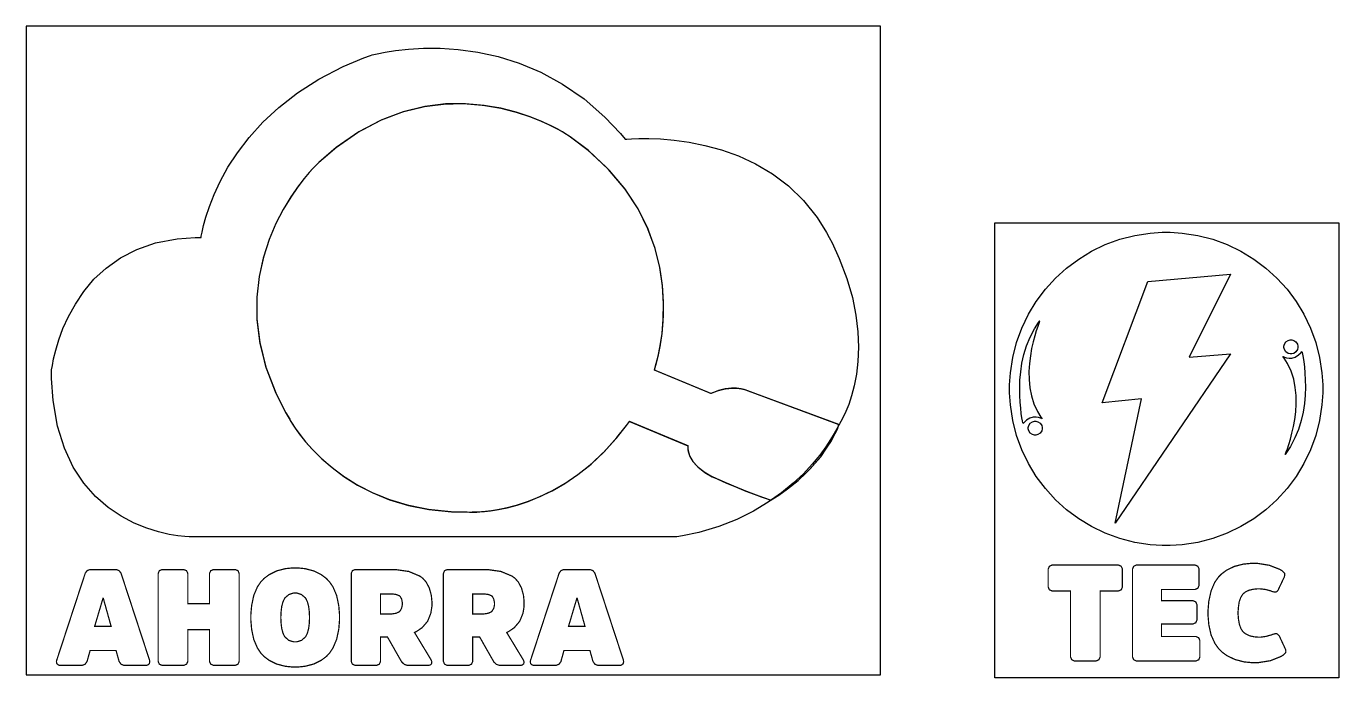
# Model space of a CAD drawing. Header units: millimetres. Extents: x -20 to 84, y -27 to 25.
import ezdxf

# ---------------------------------------------------------------- set-up
doc = ezdxf.new("R2010")
doc.units = ezdxf.units.MM
doc.header["$MEASUREMENT"] = 0

msp = doc.modelspace()

# ---------------------------------------------------------------- linework, layer by layer
at = {"color": 1, "linetype": 'Continuous'}
for points in [[(-20.12, -26.38), (47.62, -26.38), (47.62, 25.05), (-20.12, 25.05)], [(56.68, 9.46), (83.96, 9.46), (83.96, -26.6), (56.68, -26.6)]]:
    msp.add_lwpolyline(points, close=True, dxfattribs=at)
for points in [[(-6.26, 8.3), (-6.26, 8.3), (-6.24, 8.41), (-6.18, 8.74), (-6.06, 9.25), (-5.88, 9.93), (-5.6, 10.76), (-5.23, 11.71), (-4.74, 12.75), (-4.13, 13.87), (-3.37, 15.03), (-2.45, 16.23), (-1.36, 17.44), (-0.08, 18.62), (1.4, 19.77), (3.09, 20.85), (5.02, 21.85), (6.64, 22.54), (7.19, 22.74), (7.19, 22.74), (7.32, 22.78), (7.71, 22.87), (8.33, 22.99), (9.16, 23.13), (10.18, 23.24), (11.37, 23.31), (12.69, 23.31), (14.14, 23.22), (15.69, 23), (17.31, 22.65), (18.98, 22.13), (20.69, 21.41), (22.4, 20.47), (24.11, 19.29), (25.77, 17.84), (27, 16.56), (27.38, 16.1), (27.38, 16.1), (27.51, 16.11), (27.88, 16.14), (28.47, 16.16), (29.25, 16.16), (30.18, 16.12), (31.26, 16.03), (32.44, 15.87), (33.7, 15.61), (35.02, 15.25), (36.37, 14.77), (37.72, 14.14), (39.05, 13.36), (40.32, 12.4), (41.51, 11.25), (42.6, 9.89), (43.35, 8.71), (43.56, 8.3), (43.78, 7.89), (44.35, 6.63), (44.95, 5.05), (45.39, 3.55), (45.67, 2.14), (45.83, 0.82), (45.88, -0.4), (45.83, -1.52), (45.71, -2.54), (45.54, -3.45), (45.33, -4.25), (45.1, -4.93), (44.87, -5.5), (44.66, -5.95), (44.49, -6.28), (44.37, -6.48), (44.33, -6.54), (44.33, -6.54), (44.33, -6.54), (44.29, -6.63), (44.17, -6.86), (43.96, -7.23), (43.67, -7.72), (43.28, -8.3), (42.8, -8.95), (42.21, -9.67), (41.51, -10.42), (40.7, -11.18), (39.77, -11.95), (38.72, -12.69), (37.54, -13.4), (36.24, -14.05), (34.79, -14.61), (33.21, -15.08), (31.92, -15.36), (31.48, -15.43), (-7.07, -15.43), (-7.07, -15.43), (-7.2, -15.43), (-7.55, -15.41), (-8.09, -15.35), (-8.8, -15.23), (-9.63, -15.04), (-10.57, -14.75), (-11.57, -14.34), (-12.6, -13.8), (-13.63, -13.11), (-14.63, -12.24), (-15.56, -11.18), (-16.39, -9.91), (-17.1, -8.4), (-17.65, -6.64), (-18, -4.62), (-18.12, -2.88), (-18.12, -2.3), (-18.12, -2.3), (-18.11, -2.18), (-18.05, -1.84), (-17.95, -1.31), (-17.78, -0.63), (-17.54, 0.18), (-17.21, 1.08), (-16.78, 2.04), (-16.23, 3.03), (-15.56, 4.03), (-14.75, 4.99), (-13.78, 5.88), (-12.66, 6.68), (-11.35, 7.35), (-9.86, 7.87), (-8.16, 8.19), (-6.73, 8.3), (-6.26, 8.3)], [(38.92, -12.52), (38.92, -12.52), (39.09, -12.42), (39.56, -12.12), (40.25, -11.63), (41.09, -10.96), (41.99, -10.1), (42.88, -9.08), (43.69, -7.88), (44.2, -6.88), (44.33, -6.53), (37.03, -3.82), (37.03, -3.82), (36.98, -3.8), (36.82, -3.75), (36.56, -3.69), (36.21, -3.65), (35.8, -3.65), (35.31, -3.7), (34.77, -3.83), (34.32, -4), (34.18, -4.06), (29.69, -2.2), (29.69, -2.2), (29.73, -2.07), (29.84, -1.69), (29.99, -1.09), (30.15, -0.29), (30.3, 0.69), (30.39, 1.82), (30.41, 3.08), (30.33, 4.46), (30.12, 5.92), (29.74, 7.44), (29.18, 9), (28.4, 10.58), (27.37, 12.15), (26.06, 13.7), (24.46, 15.19), (23.02, 16.28), (22.52, 16.61), (22.52, 16.61), (22.4, 16.68), (22.06, 16.88), (21.5, 17.16), (20.75, 17.51), (19.83, 17.88), (18.74, 18.23), (17.52, 18.55), (16.16, 18.78), (14.69, 18.91), (13.13, 18.89), (11.49, 18.69), (9.78, 18.28), (8.03, 17.62), (6.25, 16.68), (4.46, 15.43), (3.09, 14.26), (2.67, 13.83), (2.67, 13.83), (2.57, 13.74), (2.31, 13.45), (1.91, 12.97), (1.41, 12.32), (0.85, 11.51), (0.26, 10.53), (-0.32, 9.41), (-0.85, 8.14), (-1.31, 6.74), (-1.64, 5.21), (-1.83, 3.57), (-1.83, 1.82), (-1.6, -0.03), (-1.12, -1.98), (-0.34, -4.01), (0.46, -5.6), (0.77, -6.11), (0.77, -6.11), (0.82, -6.2), (0.96, -6.44), (1.21, -6.82), (1.57, -7.32), (2.03, -7.9), (2.61, -8.54), (3.31, -9.23), (4.13, -9.94), (5.07, -10.64), (6.14, -11.32), (7.35, -11.94), (8.69, -12.48), (10.18, -12.93), (11.81, -13.26), (13.59, -13.44), (15.04, -13.47), (15.53, -13.46), (15.53, -13.46), (15.61, -13.46), (15.84, -13.45), (16.21, -13.42), (16.7, -13.37), (17.31, -13.27), (18.02, -13.12), (18.82, -12.91), (19.68, -12.62), (20.61, -12.24), (21.59, -11.77), (22.6, -11.19), (23.63, -10.49), (24.67, -9.66), (25.7, -8.69), (26.72, -7.56), (27.47, -6.6), (27.71, -6.27), (32.35, -8.2), (32.35, -8.2), (32.34, -8.27), (32.34, -8.44), (32.39, -8.72), (32.51, -9.06), (32.75, -9.46), (33.13, -9.88), (33.7, -10.32), (34.28, -10.66), (34.49, -10.75), (34.71, -10.85), (35.37, -11.14), (36.2, -11.49), (36.95, -11.8), (37.61, -12.05), (38.15, -12.25), (38.57, -12.4), (38.83, -12.49), (38.92, -12.52), (38.92, -12.52)], [(82.7, -3.7), (82.7, -4.02), (82.63, -4.97), (82.45, -6.2), (82.14, -7.39), (81.72, -8.53), (81.2, -9.62), (80.58, -10.64), (79.86, -11.6), (79.06, -12.48), (78.18, -13.28), (77.22, -14), (76.2, -14.62), (75.11, -15.14), (73.97, -15.56), (72.78, -15.87), (71.55, -16.05), (70.6, -16.12), (70.28, -16.12), (69.96, -16.12), (69.01, -16.05), (67.78, -15.87), (66.59, -15.56), (65.45, -15.14), (64.36, -14.62), (63.34, -14), (62.38, -13.28), (61.5, -12.48), (60.7, -11.6), (59.98, -10.64), (59.36, -9.62), (58.84, -8.53), (58.42, -7.39), (58.12, -6.2), (57.93, -4.97), (57.86, -4.02), (57.86, -3.7), (57.86, -3.38), (57.93, -2.43), (58.12, -1.2), (58.42, -0.01), (58.84, 1.13), (59.36, 2.22), (59.98, 3.24), (60.7, 4.2), (61.5, 5.08), (62.38, 5.88), (63.34, 6.6), (64.36, 7.22), (65.45, 7.74), (66.59, 8.16), (67.78, 8.46), (69.01, 8.65), (69.96, 8.72), (70.28, 8.72), (70.6, 8.72), (71.55, 8.65), (72.78, 8.46), (73.97, 8.16), (75.11, 7.74), (76.2, 7.22), (77.22, 6.6), (78.18, 5.88), (79.06, 5.08), (79.86, 4.2), (80.58, 3.24), (81.2, 2.22), (81.72, 1.13), (82.14, -0.01), (82.45, -1.2), (82.63, -2.43), (82.7, -3.38), (82.7, -3.7)], [(68.81, 4.82), (75.37, 5.4), (72.09, -1.18), (75.37, -0.93), (66.22, -14.35), (68.31, -4.48), (65.19, -4.79), (68.81, 4.82)], [(58.93, -6.45), (58.93, -6.45), (58.92, -6.4), (58.89, -6.24), (58.84, -5.99), (58.79, -5.65), (58.74, -5.23), (58.69, -4.75), (58.66, -4.21), (58.66, -3.63), (58.68, -3), (58.74, -2.34), (58.84, -1.66), (59, -0.98), (59.21, -0.28), (59.49, 0.4), (59.84, 1.07), (60.15, 1.56), (60.26, 1.71), (60.26, 1.71), (60.24, 1.66), (60.18, 1.5), (60.09, 1.25), (59.97, 0.91), (59.85, 0.5), (59.72, 0.03), (59.61, -0.5), (59.51, -1.07), (59.43, -1.68), (59.39, -2.31), (59.4, -2.96), (59.46, -3.61), (59.59, -4.26), (59.79, -4.89), (60.07, -5.5), (60.35, -5.93), (60.45, -6.07), (60.45, -6.07), (60.42, -6.05), (60.31, -6.01), (60.16, -5.96), (59.96, -5.93), (59.72, -5.94), (59.47, -6.02), (59.2, -6.18), (58.99, -6.38), (58.93, -6.45)], [(80.73, -0.36), (80.73, -0.42), (80.69, -0.58), (80.57, -0.76), (80.39, -0.88), (80.23, -0.92), (80.17, -0.92), (80.12, -0.92), (79.96, -0.88), (79.78, -0.76), (79.66, -0.58), (79.62, -0.42), (79.62, -0.36), (79.62, -0.31), (79.66, -0.15), (79.78, 0.03), (79.96, 0.15), (80.12, 0.19), (80.17, 0.19), (80.23, 0.19), (80.39, 0.15), (80.57, 0.03), (80.69, -0.15), (80.73, -0.31), (80.73, -0.36)], [(81.04, -0.74), (81.04, -0.74), (81.06, -0.79), (81.09, -0.95), (81.13, -1.2), (81.19, -1.54), (81.24, -1.96), (81.28, -2.44), (81.31, -2.98), (81.32, -3.56), (81.29, -4.19), (81.24, -4.85), (81.13, -5.53), (80.98, -6.21), (80.77, -6.91), (80.49, -7.59), (80.14, -8.26), (79.83, -8.75), (79.71, -8.9), (79.71, -8.9), (79.73, -8.85), (79.8, -8.69), (79.89, -8.44), (80, -8.1), (80.13, -7.69), (80.25, -7.22), (80.37, -6.69), (80.47, -6.12), (80.55, -5.51), (80.58, -4.88), (80.58, -4.23), (80.51, -3.58), (80.39, -2.93), (80.19, -2.3), (79.9, -1.69), (79.63, -1.26), (79.52, -1.12), (79.52, -1.12), (79.56, -1.14), (79.66, -1.18), (79.82, -1.23), (80.02, -1.26), (80.25, -1.25), (80.51, -1.17), (80.78, -1.01), (80.98, -0.81), (81.04, -0.74)], [(60.45, -6.81), (60.45, -6.86), (60.41, -7.03), (60.29, -7.2), (60.11, -7.32), (59.95, -7.37), (59.9, -7.37), (59.84, -7.37), (59.68, -7.32), (59.5, -7.2), (59.38, -7.03), (59.34, -6.86), (59.34, -6.81), (59.34, -6.76), (59.38, -6.59), (59.5, -6.42), (59.68, -6.3), (59.84, -6.25), (59.9, -6.25), (59.95, -6.25), (60.11, -6.3), (60.29, -6.42), (60.41, -6.59), (60.45, -6.76), (60.45, -6.81)]]:
    msp.add_lwpolyline(points, close=True)
for points, const_width in [([(38.92, -12.52), (38.92, -12.52), (39.09, -12.42), (39.56, -12.12), (40.25, -11.63), (41.09, -10.96), (41.99, -10.1), (42.88, -9.08), (43.69, -7.88), (44.2, -6.88), (44.33, -6.53), (37.03, -3.82), (37.03, -3.82), (36.98, -3.8), (36.82, -3.75), (36.56, -3.69), (36.21, -3.65), (35.8, -3.65), (35.31, -3.7), (34.77, -3.83), (34.32, -4), (34.18, -4.06), (29.69, -2.2), (29.69, -2.2), (29.73, -2.07), (29.84, -1.69), (29.99, -1.09), (30.15, -0.29), (30.3, 0.69), (30.39, 1.82), (30.41, 3.08), (30.33, 4.46), (30.12, 5.92), (29.74, 7.44), (29.18, 9), (28.4, 10.58), (27.37, 12.15), (26.06, 13.7), (24.46, 15.19), (23.02, 16.28), (22.52, 16.61), (22.52, 16.61), (22.4, 16.68), (22.06, 16.88), (21.5, 17.16), (20.75, 17.51), (19.83, 17.88), (18.74, 18.23), (17.52, 18.55), (16.16, 18.78), (14.69, 18.91), (13.13, 18.89), (11.49, 18.69), (9.78, 18.28), (8.03, 17.62), (6.25, 16.68), (4.46, 15.43), (3.09, 14.26), (2.67, 13.83), (2.67, 13.83), (2.57, 13.74), (2.31, 13.45), (1.91, 12.97), (1.41, 12.32), (0.85, 11.51), (0.26, 10.53), (-0.32, 9.41), (-0.85, 8.14), (-1.31, 6.74), (-1.64, 5.21), (-1.83, 3.57), (-1.83, 1.82), (-1.6, -0.03), (-1.12, -1.98), (-0.34, -4.01), (0.46, -5.6), (0.77, -6.11), (0.77, -6.11), (0.82, -6.2), (0.96, -6.44), (1.21, -6.82), (1.57, -7.32), (2.03, -7.9), (2.61, -8.54), (3.31, -9.23), (4.13, -9.94), (5.07, -10.64), (6.14, -11.32), (7.35, -11.94), (8.69, -12.48), (10.18, -12.93), (11.81, -13.26), (13.59, -13.44), (15.04, -13.47), (15.53, -13.46), (15.53, -13.46), (15.61, -13.46), (15.84, -13.45), (16.21, -13.42), (16.7, -13.37), (17.31, -13.27), (18.02, -13.12), (18.82, -12.91), (19.68, -12.62), (20.61, -12.24), (21.59, -11.77), (22.6, -11.19), (23.63, -10.49), (24.67, -9.66), (25.7, -8.69), (26.72, -7.56), (27.47, -6.6), (27.71, -6.27), (32.35, -8.2), (32.35, -8.2), (32.34, -8.27), (32.34, -8.44), (32.39, -8.72), (32.51, -9.06), (32.75, -9.46), (33.13, -9.88), (33.7, -10.32), (34.28, -10.66), (34.49, -10.75), (34.71, -10.85), (35.37, -11.14), (36.2, -11.49), (36.95, -11.8), (37.61, -12.05), (38.15, -12.25), (38.57, -12.4), (38.83, -12.49), (38.92, -12.52), (38.92, -12.52)], 0.0967), ([(61.31, -19.72), (62.69, -19.72), (62.69, -24.88), (62.69, -24.95), (62.79, -25.17), (63, -25.27), (63.08, -25.27), (64.65, -25.27), (64.72, -25.27), (64.94, -25.17), (65.04, -24.95), (65.04, -24.88), (65.04, -19.72), (66.42, -19.72), (66.49, -19.72), (66.71, -19.63), (66.81, -19.41), (66.81, -19.34), (66.81, -18.05), (66.81, -17.98), (66.71, -17.76), (66.49, -17.66), (66.42, -17.66), (61.31, -17.66), (61.24, -17.66), (61.02, -17.76), (60.92, -17.98), (60.92, -18.05), (60.92, -19.34), (60.92, -19.41), (61.02, -19.63), (61.24, -19.72), (61.31, -19.72)], 0.0984), ([(72.72, -21.96), (72.72, -20.87), (72.72, -20.8), (72.62, -20.58), (72.41, -20.49), (72.34, -20.49), (69.91, -20.49), (69.91, -19.6), (72.5, -19.6), (72.57, -19.6), (72.79, -19.5), (72.89, -19.28), (72.89, -19.21), (72.89, -18.05), (72.89, -17.98), (72.79, -17.76), (72.57, -17.66), (72.5, -17.66), (67.99, -17.66), (67.92, -17.66), (67.7, -17.76), (67.61, -17.98), (67.61, -18.05), (67.61, -24.88), (67.61, -24.95), (67.7, -25.17), (67.92, -25.27), (67.99, -25.27), (72.56, -25.27), (72.64, -25.27), (72.86, -25.17), (72.95, -24.95), (72.95, -24.88), (72.95, -23.72), (72.95, -23.65), (72.86, -23.43), (72.64, -23.33), (72.56, -23.33), (69.91, -23.33), (69.91, -22.33), (72.34, -22.33), (72.41, -22.33), (72.62, -22.24), (72.72, -22.03), (72.72, -21.96)], 0.0984), ([(76.37, -22.94), (76.32, -22.88), (76.2, -22.69), (76.08, -22.35), (76.01, -21.95), (75.98, -21.58), (75.98, -21.46), (75.98, -21.34), (76.01, -20.98), (76.07, -20.57), (76.19, -20.24), (76.31, -20.04), (76.35, -19.98), (76.4, -19.93), (76.57, -19.79), (76.85, -19.66), (77.2, -19.58), (77.51, -19.55), (77.61, -19.55), (77.74, -19.55), (78.15, -19.6), (78.57, -19.71), (78.64, -19.75), (78.68, -19.76), (78.84, -19.8), (78.97, -19.8), (78.99, -19.79), (79.01, -19.79), (79.11, -19.72), (79.18, -19.6), (79.19, -19.57), (79.64, -18.62), (79.65, -18.59), (79.68, -18.45), (79.68, -18.34), (79.67, -18.32), (79.66, -18.31), (79.47, -18.12), (79.44, -18.1), (79.3, -18.01), (78.45, -17.68), (77.52, -17.53), (77.21, -17.53), (77.01, -17.53), (76.4, -17.59), (75.69, -17.77), (75.07, -18.07), (74.67, -18.37), (74.55, -18.49), (74.43, -18.61), (74.13, -19.03), (73.84, -19.71), (73.66, -20.52), (73.6, -21.23), (73.6, -21.46), (73.6, -21.7), (73.66, -22.4), (73.84, -23.21), (74.15, -23.89), (74.45, -24.31), (74.57, -24.43), (74.69, -24.55), (75.1, -24.85), (75.73, -25.15), (76.45, -25.34), (77.06, -25.4), (77.27, -25.4), (77.58, -25.4), (78.53, -25.25), (79.38, -24.91), (79.53, -24.82), (79.56, -24.8), (79.75, -24.61), (79.76, -24.6), (79.76, -24.58), (79.77, -24.47), (79.74, -24.33), (79.72, -24.3), (79.27, -23.33), (79.26, -23.3), (79.08, -23.12), (79.06, -23.11), (79.04, -23.11), (78.91, -23.11), (78.76, -23.15), (78.72, -23.16), (78.63, -23.2), (78.19, -23.32), (77.79, -23.38), (77.65, -23.38), (77.55, -23.38), (77.24, -23.35), (76.88, -23.27), (76.6, -23.13), (76.42, -23), (76.37, -22.94)], 0.0984), ([(-15.46, -18.36), (-17.69, -25.16), (-17.71, -25.19), (-17.73, -25.34), (-17.7, -25.47), (-17.68, -25.49), (-17.67, -25.51), (-17.57, -25.59), (-17.44, -25.62), (-17.4, -25.62), (-15.76, -25.62), (-15.69, -25.62), (-15.46, -25.53), (-15.31, -25.32), (-15.29, -25.27), (-15.06, -24.44), (-13, -24.44), (-12.77, -25.27), (-12.75, -25.32), (-12.6, -25.53), (-12.37, -25.62), (-12.29, -25.62), (-10.65, -25.62), (-10.61, -25.62), (-10.49, -25.59), (-10.39, -25.51), (-10.37, -25.49), (-10.36, -25.47), (-10.33, -25.34), (-10.35, -25.19), (-10.36, -25.16), (-12.59, -18.36), (-12.61, -18.3), (-12.77, -18.1), (-12.99, -18.02), (-13.06, -18.02), (-15, -18.02), (-15.07, -18.02), (-15.29, -18.1), (-15.44, -18.3), (-15.46, -18.36)], 0.0984), ([(-5.2, -25.62), (-3.62, -25.62), (-3.55, -25.62), (-3.33, -25.52), (-3.24, -25.31), (-3.24, -25.23), (-3.24, -18.4), (-3.24, -18.33), (-3.33, -18.11), (-3.55, -18.02), (-3.62, -18.02), (-5.2, -18.02), (-5.27, -18.02), (-5.49, -18.11), (-5.59, -18.33), (-5.59, -18.4), (-5.59, -20.73), (-7.31, -20.73), (-7.31, -18.4), (-7.31, -18.33), (-7.41, -18.11), (-7.63, -18.02), (-7.7, -18.02), (-9.27, -18.02), (-9.35, -18.02), (-9.57, -18.11), (-9.66, -18.33), (-9.66, -18.4), (-9.66, -25.23), (-9.66, -25.31), (-9.57, -25.52), (-9.35, -25.62), (-9.27, -25.62), (-7.7, -25.62), (-7.63, -25.62), (-7.41, -25.52), (-7.31, -25.31), (-7.31, -25.23), (-7.31, -22.79), (-5.59, -22.79), (-5.59, -25.23), (-5.59, -25.31), (-5.49, -25.52), (-5.27, -25.62), (-5.2, -25.62)], 0.0984), ([(-2.31, -21.82), (-2.31, -22.05), (-2.25, -22.76), (-2.08, -23.56), (-1.79, -24.24), (-1.5, -24.67), (-1.38, -24.79), (-1.27, -24.91), (-0.87, -25.21), (-0.27, -25.51), (0.42, -25.69), (1.01, -25.75), (1.2, -25.75), (1.4, -25.75), (1.99, -25.69), (2.68, -25.51), (3.28, -25.21), (3.68, -24.91), (3.79, -24.79), (3.91, -24.67), (4.2, -24.24), (4.49, -23.56), (4.66, -22.76), (4.72, -22.05), (4.72, -21.82), (4.72, -21.58), (4.66, -20.88), (4.49, -20.07), (4.2, -19.39), (3.91, -18.97), (3.79, -18.85), (3.68, -18.73), (3.28, -18.43), (2.68, -18.13), (1.99, -17.95), (1.4, -17.89), (1.2, -17.89), (1.01, -17.89), (0.42, -17.95), (-0.27, -18.13), (-0.87, -18.43), (-1.27, -18.73), (-1.38, -18.85), (-1.5, -18.97), (-1.79, -19.39), (-2.08, -20.07), (-2.25, -20.88), (-2.31, -21.58), (-2.31, -21.82)], 0.0984), ([(5.65, -18.4), (5.65, -25.23), (5.65, -25.31), (5.74, -25.52), (5.96, -25.62), (6.03, -25.62), (7.59, -25.62), (7.66, -25.62), (7.88, -25.52), (7.97, -25.31), (7.97, -25.23), (7.97, -23.36), (8.52, -23.36), (9.63, -25.31), (9.67, -25.36), (9.86, -25.54), (10.1, -25.62), (10.17, -25.62), (11.75, -25.62), (11.79, -25.62), (11.92, -25.58), (12.01, -25.5), (12.02, -25.47), (12.03, -25.45), (12.04, -25.32), (11.98, -25.17), (11.96, -25.14), (10.67, -23.01), (10.83, -22.93), (11.27, -22.63), (11.71, -22.12), (11.96, -21.49), (12.05, -20.93), (12.05, -20.74), (12.05, -20.57), (12, -20.06), (11.84, -19.48), (11.59, -19.01), (11.33, -18.72), (11.23, -18.64), (11.09, -18.54), (10.21, -18.17), (9.14, -18.02), (8.78, -18.02), (6.03, -18.02), (5.96, -18.02), (5.74, -18.11), (5.65, -18.33), (5.65, -18.4)], 0.0984), ([(12.96, -18.4), (12.96, -25.23), (12.96, -25.31), (13.05, -25.52), (13.27, -25.62), (13.34, -25.62), (14.9, -25.62), (14.97, -25.62), (15.19, -25.52), (15.28, -25.31), (15.28, -25.23), (15.28, -23.36), (15.83, -23.36), (16.94, -25.31), (16.97, -25.36), (17.17, -25.54), (17.41, -25.62), (17.48, -25.62), (19.06, -25.62), (19.1, -25.62), (19.23, -25.58), (19.32, -25.5), (19.33, -25.47), (19.34, -25.45), (19.35, -25.32), (19.29, -25.17), (19.27, -25.14), (17.98, -23.01), (18.14, -22.93), (18.58, -22.63), (19.01, -22.12), (19.27, -21.49), (19.36, -20.93), (19.36, -20.74), (19.36, -20.57), (19.31, -20.06), (19.15, -19.48), (18.9, -19.01), (18.64, -18.72), (18.54, -18.64), (18.4, -18.54), (17.52, -18.17), (16.45, -18.02), (16.09, -18.02), (13.34, -18.02), (13.27, -18.02), (13.05, -18.11), (12.96, -18.33), (12.96, -18.4)], 0.0984), ([(22.12, -18.36), (19.89, -25.16), (19.87, -25.19), (19.85, -25.34), (19.88, -25.47), (19.9, -25.49), (19.91, -25.51), (20.01, -25.59), (20.14, -25.62), (20.18, -25.62), (21.82, -25.62), (21.89, -25.62), (22.12, -25.53), (22.28, -25.32), (22.29, -25.27), (22.52, -24.44), (24.58, -24.44), (24.81, -25.27), (24.83, -25.32), (24.98, -25.53), (25.21, -25.62), (25.29, -25.62), (26.93, -25.62), (26.97, -25.62), (27.09, -25.59), (27.19, -25.51), (27.21, -25.49), (27.22, -25.47), (27.25, -25.34), (27.23, -25.19), (27.22, -25.16), (24.99, -18.36), (24.97, -18.3), (24.81, -18.1), (24.59, -18.02), (24.52, -18.02), (22.58, -18.02), (22.51, -18.02), (22.29, -18.1), (22.14, -18.3), (22.12, -18.36)], 0.0984), ([(-14.04, -20.31), (-14.01, -20.31), (-13.39, -22.53), (-14.7, -22.53), (-14.04, -20.31)], 0.0984), ([(0.07, -21.82), (0.07, -21.7), (0.09, -21.34), (0.14, -20.93), (0.23, -20.6), (0.32, -20.4), (0.35, -20.34), (0.4, -20.26), (0.71, -20), (1.08, -19.88), (1.2, -19.88), (1.33, -19.88), (1.7, -20), (2.01, -20.26), (2.06, -20.34), (2.09, -20.4), (2.18, -20.6), (2.27, -20.93), (2.32, -21.34), (2.34, -21.7), (2.34, -21.82), (2.34, -21.94), (2.32, -22.3), (2.27, -22.7), (2.18, -23.04), (2.09, -23.24), (2.06, -23.3), (2.01, -23.37), (1.7, -23.64), (1.33, -23.75), (1.2, -23.75), (1.08, -23.75), (0.71, -23.64), (0.4, -23.37), (0.35, -23.3), (0.32, -23.24), (0.23, -23.04), (0.14, -22.7), (0.09, -22.3), (0.07, -21.94), (0.07, -21.82)], 0.0984), ([(7.97, -19.95), (8.75, -19.95), (8.86, -19.95), (9.19, -19.99), (9.45, -20.09), (9.48, -20.11), (9.52, -20.14), (9.65, -20.36), (9.7, -20.65), (9.7, -20.74), (9.7, -20.83), (9.64, -21.1), (9.52, -21.31), (9.48, -21.34), (9.44, -21.38), (9.19, -21.49), (8.86, -21.54), (8.75, -21.54), (7.97, -21.54), (7.97, -19.95)], 0.0984), ([(15.28, -19.95), (16.06, -19.95), (16.17, -19.95), (16.5, -19.99), (16.76, -20.09), (16.79, -20.11), (16.83, -20.14), (16.95, -20.36), (17.01, -20.65), (17.01, -20.74), (17.01, -20.83), (16.95, -21.1), (16.82, -21.31), (16.79, -21.34), (16.75, -21.38), (16.5, -21.49), (16.17, -21.54), (16.06, -21.54), (15.28, -21.54), (15.28, -19.95)], 0.0984), ([(23.54, -20.31), (23.57, -20.31), (24.19, -22.53), (22.88, -22.53), (23.54, -20.31)], 0.0984)]:
    msp.add_lwpolyline(points, close=True, dxfattribs=dict(const_width=const_width))

doc.saveas('drawing.dxf')
